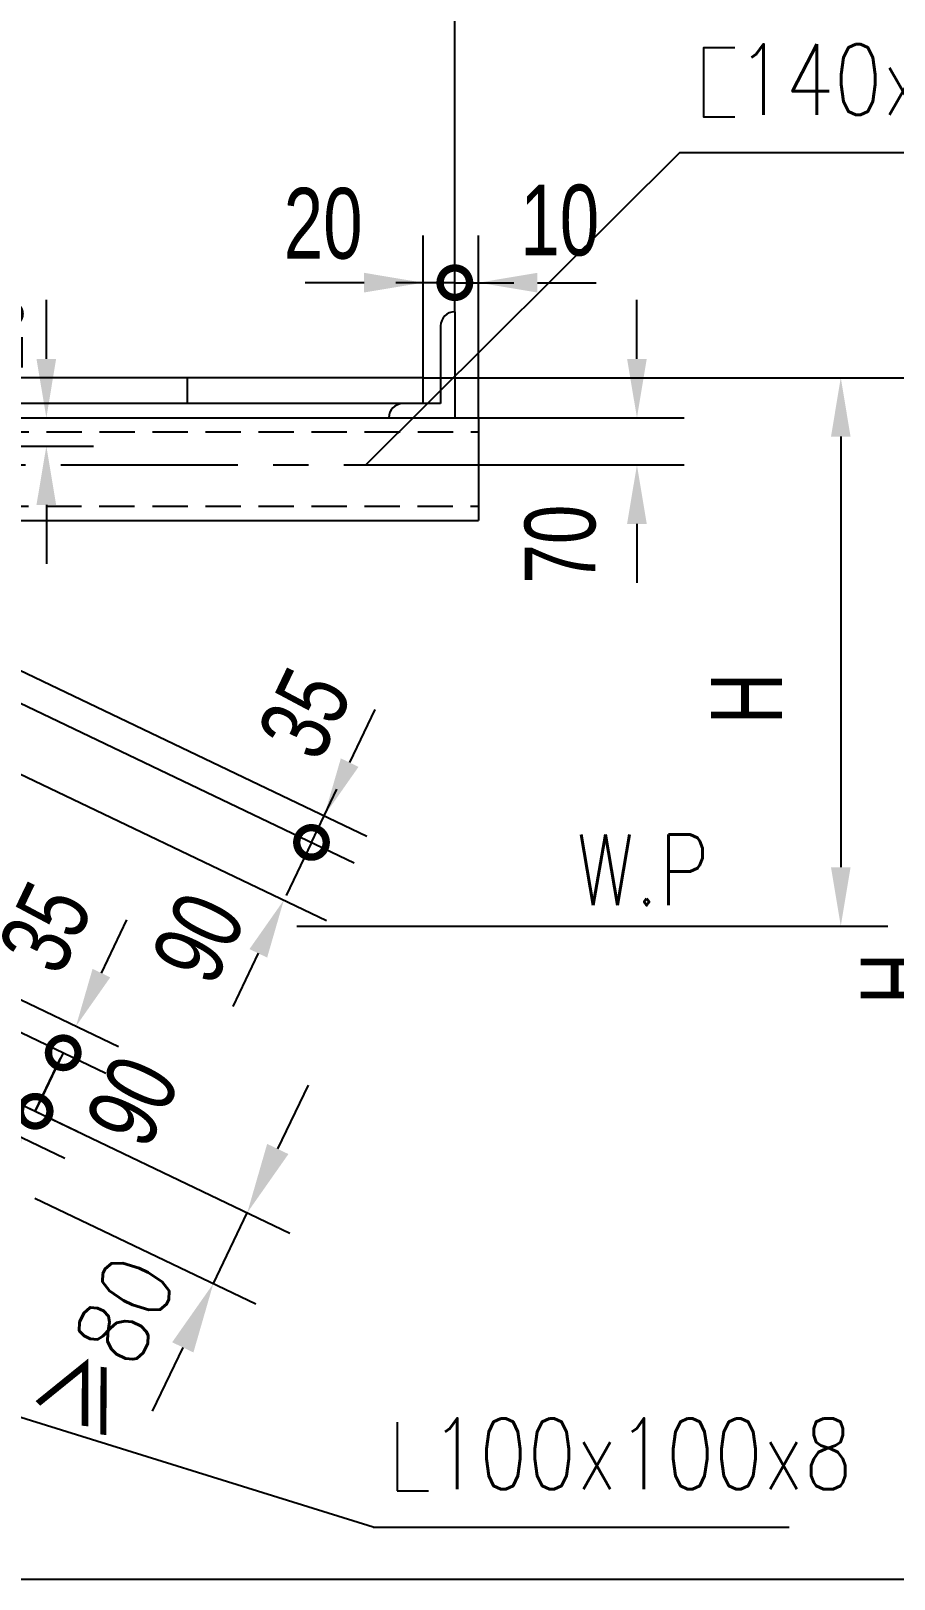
# Model space of a CAD drawing. Extents: x 148 to 221443, y -36682 to 6758.
# Drawn here: x 99753 to 100485, y -20297 to -18984 of the extents above; entities that cross this region are included whole.
import ezdxf

# ---------------------------------------------------------------- set-up
doc = ezdxf.new("R2010")
doc.units = 0
doc.header["$LTSCALE"] = 10
doc.header["$MEASUREMENT"] = 0
doc.linetypes.add('CENTERX2', pattern=[4, 2.5, -0.5, 0.5, -0.5])
doc.linetypes.add('HIDDENX2', pattern=[0.75, 0.5, -0.25])
for name, color, linetype in [('2', 4, 'Continuous'), ('CENTER', 1, 'CENTERX2'), ('HIDDEN', 7, 'HIDDENX2'), ('RED', 7, 'Continuous'), ('WHITE', 7, 'Continuous')]:
    doc.layers.add(name, color=color, linetype=linetype)
doc.styles.get("Standard").update_dxf_attribs({"font": 'wison_e.shx', "width": 0.75, "bigfont": 'wison_c.shx'})
doc.styles.add('XW', font='ROMANS.shx', dxfattribs={"width": 0.85})
doc.dimstyles.new('DIM1', dxfattribs={"dimscale": 20, "dimtxt": 3, "dimasz": 2.5, "dimexe": 2, "dimexo": 0, "dimgap": 1, "dimtad": 0, "dimdec": 0, "dimzin": 0, "dimdsep": 46, "dimtxsty": 'Standard', "dimcen": 2, "dimclrd": 3, "dimclre": 3, "dimclrt": 3, "dimadec": 0, "dimazin": 0, "dimtfac": 0.666667, "dimtdec": 0, "dimtofl": 0, "dimtmove": 2, "dimatfit": 1, "dimfxl": 2, "dimtvp": 1.333333, "dimtolj": 1, "dimtzin": 0, "dimarcsym": 0})

# ---------------------------------------------------------------- blocks, each defined once
blk = doc.blocks.new('*D1294')
at = {"color": 3, "lineweight": -2}
for p, q in [((99556.1, -19332), (99556.1, -18496.6)), ((100112.8, -19222), (100112.8, -18496.6)), ((99606.1, -18536.6), (100062.8, -18536.6))]:
    blk.add_line(p, q, dxfattribs=at)
at = {"color": 3}
for points in [[(99606.1, -18528.2), (99606.1, -18544.9), (99556.1, -18536.6)], [(100062.8, -18544.9), (100062.8, -18528.2), (100112.8, -18536.6)]]:
    blk.add_solid(points, dxfattribs=at)
at = {"layer": 'Defpoints', "color": 0}
for p in [(100112.8, -18536.6), (100112.8, -19222), (99556.1, -19332)]:
    blk.add_point(p, dxfattribs=at)
at = {"color": 3, "insert": (99834.4, -18456.6), "char_height": 60, "attachment_point": 5}
blk.add_mtext('\\A1;L', dxfattribs=at)
blk = doc.blocks.new('*D1299')
at = {"color": 3, "lineweight": -2}
for p, q in [((98438.5, -19484.4), (98438.5, -18323.3)), ((100112.8, -19222), (100112.8, -18323.3)), ((98488.5, -18363.3), (100062.8, -18363.3))]:
    blk.add_line(p, q, dxfattribs=at)
at = {"color": 3}
for points in [[(98488.5, -18355), (98488.5, -18371.7), (98438.5, -18363.3)], [(100062.8, -18371.7), (100062.8, -18355), (100112.8, -18363.3)]]:
    blk.add_solid(points, dxfattribs=at)
at = {"layer": 'Defpoints', "color": 0}
for p in [(100112.8, -18363.3), (100112.8, -19222), (98438.5, -19484.4)]:
    blk.add_point(p, dxfattribs=at)
at = {"color": 3, "insert": (99275.6, -18283.3), "char_height": 60, "attachment_point": 5}
blk.add_mtext('\\A1;W', dxfattribs=at)
blk = doc.blocks.new('_DotSmall')
at = {"layer": 'WHITE', "color": 0, "const_width": 0.5}
blk.add_lwpolyline([(-0.0625, 0, 1), (0.0625, 0, 1)], format="xyb", close=True, dxfattribs=at)
blk = doc.blocks.new('*D1300')
at = {"color": 3, "lineweight": -2}
for p, q in [((99581, -19475.9), (100027.3, -19689.5)), ((99557.5, -19525), (100003.8, -19738.6)), ((99991.2, -19672.3), (100012.8, -19627.2)), ((99946.1, -19766.4), (99924.5, -19811.5))]:
    blk.add_line(p, q, dxfattribs=at)
at = {"color": 3}
blk.add_solid([(99953.6, -19770), (99938.6, -19762.8), (99967.7, -19721.3)], dxfattribs=at)
at = {"layer": 'Defpoints', "color": 0}
for p in [(99581, -19475.9), (99557.5, -19525), (99967.7, -19721.3)]:
    blk.add_point(p, dxfattribs=at)
at = {"color": 3, "lineweight": -2, "xscale": 50, "yscale": 50, "zscale": 50, "rotation": 244.4151718538514}
blk.add_blockref('_DotSmall', (99991.2, -19672.3), dxfattribs=at)
at = {"color": 3, "insert": (99895.5, -19753.2), "char_height": 60, "attachment_point": 5, "rotation": 64.4152}
blk.add_mtext('\\A1;90', dxfattribs=at)
blk = doc.blocks.new('*D1301')
at = {"layer": '2', "color": 3, "linetype": 'Continuous', "lineweight": -2}
for p, q in [((100085.8, -19288), (100085.8, -19157.4)), ((100112.8, -19222), (100112.8, -19157.4)), ((100035.8, -19197.4), (99985.8, -19197.4)), ((100112.8, -19197.4), (100162.8, -19197.4))]:
    blk.add_line(p, q, dxfattribs=at)
at = {"layer": '2', "color": 3}
blk.add_solid([(100035.8, -19205.7), (100035.8, -19189), (100085.8, -19197.4)], dxfattribs=at)
at = {"layer": 'Defpoints', "color": 0}
for p in [(100085.8, -19197.4), (100112.8, -19222), (100085.8, -19288)]:
    blk.add_point(p, dxfattribs=at)
at = {"layer": '2', "color": 3, "lineweight": -2, "xscale": 50, "yscale": 50, "zscale": 50, "rotation": 180}
blk.add_blockref('_DotSmall', (100112.8, -19197.4), dxfattribs=at)
at = {"layer": '2', "color": 3, "insert": (100001.1, -19147.4), "char_height": 60, "attachment_point": 5}
blk.add_mtext('\\A1;20', dxfattribs=at)
blk = doc.blocks.new('*D1302')
at = {"color": 3, "lineweight": -2}
for p, q in [((100085.8, -19278), (100607, -19278)), ((100567, -19328), (100567, -20247.3)), ((99160, -20297.3), (100607, -20297.3))]:
    blk.add_line(p, q, dxfattribs=at)
at = {"color": 3}
for points in [[(100575.4, -19328), (100558.7, -19328), (100567, -19278)], [(100558.7, -20247.3), (100575.4, -20247.3), (100567, -20297.3)]]:
    blk.add_solid(points, dxfattribs=at)
at = {"layer": 'Defpoints', "color": 0}
for p in [(100085.8, -19278), (99160, -20297.3), (100567, -20297.3)]:
    blk.add_point(p, dxfattribs=at)
at = {"color": 3, "insert": (100487, -19787.7), "char_height": 60, "attachment_point": 5, "rotation": 90}
blk.add_mtext('\\A1;H', dxfattribs=at)
blk = doc.blocks.new('*D1303')
at = {"color": 3, "lineweight": -2}
for p, q in [((99592.1, -19453.5), (100038.1, -19667)), ((99581, -19475.9), (100027.3, -19689.5)), ((100023.6, -19604.6), (100045.2, -19559.5)), ((99991.2, -19672.3), (99969.6, -19717.4))]:
    blk.add_line(p, q, dxfattribs=at)
at = {"color": 3}
blk.add_solid([(100016.1, -19601), (100031.1, -19608.2), (100002, -19649.7)], dxfattribs=at)
at = {"layer": 'Defpoints', "color": 0}
for p in [(99592.1, -19453.5), (99581, -19475.9), (99991.2, -19672.3)]:
    blk.add_point(p, dxfattribs=at)
at = {"color": 3, "lineweight": -2, "xscale": 50, "yscale": 50, "zscale": 50, "rotation": 64.4151718538585}
blk.add_blockref('_DotSmall', (99991.2, -19672.3), dxfattribs=at)
at = {"color": 3, "insert": (99985.6, -19562.8), "char_height": 60, "attachment_point": 5, "rotation": 64.4152}
blk.add_mtext('\\A1;35', dxfattribs=at)
blk = doc.blocks.new('*D1306')
at = {"color": 3, "lineweight": -2}
for p, q in [((99493.3, -19685.5), (99827.5, -19845.5)), ((99482.5, -19708.1), (99816.7, -19868.1)), ((99813, -19783.2), (99834.6, -19738.1)), ((99780.6, -19850.8), (99759, -19895.9))]:
    blk.add_line(p, q, dxfattribs=at)
at = {"color": 3}
blk.add_solid([(99805.5, -19779.6), (99820.5, -19786.8), (99791.4, -19828.3)], dxfattribs=at)
at = {"layer": 'Defpoints', "color": 0}
for p in [(99493.3, -19685.5), (99482.5, -19708.1), (99780.6, -19850.8)]:
    blk.add_point(p, dxfattribs=at)
at = {"color": 3, "lineweight": -2, "xscale": 50, "yscale": 50, "zscale": 50, "rotation": 64.41517185385057}
blk.add_blockref('_DotSmall', (99780.6, -19850.8), dxfattribs=at)
at = {"color": 3, "insert": (99765.6, -19744.4), "char_height": 60, "attachment_point": 5, "rotation": 64.4152}
blk.add_mtext('\\A1;35', dxfattribs=at)
blk = doc.blocks.new('*D1307')
at = {"color": 3, "lineweight": -2}
for p, q in [((99458.7, -19757.7), (99792.9, -19917.7)), ((99447.9, -19780.2), (99782.1, -19940.2)), ((99756.8, -19900.4), (99778.4, -19855.3)), ((99724.5, -19968.1), (99702.9, -20013.2))]:
    blk.add_line(p, q, dxfattribs=at)
at = {"color": 3}
blk.add_solid([(99732, -19971.7), (99716.9, -19964.5), (99746, -19923)], dxfattribs=at)
at = {"layer": 'Defpoints', "color": 0}
for p in [(99458.7, -19757.7), (99447.9, -19780.2), (99756.8, -19900.4)]:
    blk.add_point(p, dxfattribs=at)
at = {"color": 3, "lineweight": -2, "xscale": 50, "yscale": 50, "zscale": 50, "rotation": 244.4151718538434}
blk.add_blockref('_DotSmall', (99756.8, -19900.4), dxfattribs=at)
at = {"color": 3, "insert": (99675.9, -19955.3), "char_height": 60, "attachment_point": 5, "rotation": 64.4152}
blk.add_mtext('\\A1;35', dxfattribs=at)
blk = doc.blocks.new('*D1308')
at = {"color": 3, "lineweight": -2}
for p, q in [((99482.5, -19708.1), (99816.7, -19868.1)), ((99458.7, -19757.7), (99792.9, -19917.7)), ((99780.6, -19850.8), (99756.8, -19900.4))]:
    blk.add_line(p, q, dxfattribs=at)
at = {"layer": 'Defpoints', "color": 0}
for p in [(99482.5, -19708.1), (99458.7, -19757.7), (99756.8, -19900.4)]:
    blk.add_point(p, dxfattribs=at)
at = {"color": 3, "lineweight": -2, "xscale": 50, "yscale": 50, "zscale": 50}
for p, rotation in [((99780.6, -19850.8), 64.41517185385604), ((99756.8, -19900.4), 244.415171853856)]:
    blk.add_blockref('_DotSmall', p, dxfattribs=dict(at, rotation=rotation))
at = {"color": 3, "insert": (99839.5, -19891.6), "char_height": 60, "attachment_point": 5, "rotation": 64.4152}
blk.add_mtext('\\A1;90', dxfattribs=at)
blk = doc.blocks.new('*D1323')
at = {"color": 3, "lineweight": -2}
for p, q in [((99766.3, -19262), (99766.3, -19212)), ((99624.3, -19312), (99806.3, -19312)), ((99586.1, -19336), (99806.3, -19336)), ((99766.3, -19386), (99766.3, -19436))]:
    blk.add_line(p, q, dxfattribs=at)
at = {"color": 3}
for points in [[(99757.9, -19262), (99774.6, -19262), (99766.3, -19312)], [(99774.6, -19386), (99757.9, -19386), (99766.3, -19336)]]:
    blk.add_solid(points, dxfattribs=at)
at = {"layer": 'Defpoints', "color": 0}
for p in [(99624.3, -19312), (99766.3, -19312), (99586.1, -19336)]:
    blk.add_point(p, dxfattribs=at)
at = {"color": 3, "insert": (99716.8, -19240.5), "char_height": 60, "attachment_point": 5, "rotation": 90}
blk.add_mtext('\\A1;10', dxfattribs=at)
blk = doc.blocks.new('*D1325')
at = {"color": 3, "lineweight": -2}
for p, q in [((100267.3, -19262), (100267.3, -19212)), ((100132.8, -19312), (100307.3, -19312)), ((100132.8, -19352), (100307.3, -19352)), ((100267.3, -19402), (100267.3, -19452))]:
    blk.add_line(p, q, dxfattribs=at)
at = {"color": 3}
for points in [[(100258.9, -19262), (100275.6, -19262), (100267.3, -19312)], [(100275.6, -19402), (100258.9, -19402), (100267.3, -19352)]]:
    blk.add_solid(points, dxfattribs=at)
at = {"layer": 'Defpoints', "color": 0}
for p in [(100132.8, -19312), (100267.3, -19312), (100132.8, -19352)]:
    blk.add_point(p, dxfattribs=at)
at = {"color": 3, "insert": (100202.4, -19419.2), "char_height": 60, "attachment_point": 5, "rotation": 90}
blk.add_mtext('\\A1;70', dxfattribs=at)
blk = doc.blocks.new('*D1342')
at = {"color": 3, "linetype": 'Continuous', "lineweight": -2}
for p, q in [((100085.8, -19278), (100480.2, -19278)), ((100440.2, -19328), (100440.2, -19693.3)), ((100440.2, -19743.3), (100480.2, -19743.3))]:
    blk.add_line(p, q, dxfattribs=at)
at = {"color": 3}
for points in [[(100448.5, -19328), (100431.9, -19328), (100440.2, -19278)], [(100431.9, -19693.3), (100448.5, -19693.3), (100440.2, -19743.3)]]:
    blk.add_solid(points, dxfattribs=at)
at = {"layer": 'Defpoints', "color": 0}
for p in [(100085.8, -19278), (100440.2, -19743.3), (100440.2, -19743.3)]:
    blk.add_point(p, dxfattribs=at)
at = {"color": 3, "insert": (100360.2, -19550.1), "char_height": 60, "attachment_point": 5, "rotation": 90}
blk.add_mtext('\\A1;H', dxfattribs=at)
blk = doc.blocks.new('*D1343')
at = {"layer": '2', "color": 3, "linetype": 'Continuous', "lineweight": -2}
for p, q in [((100112.8, -19222), (100112.8, -19157.4)), ((100132.8, -19312), (100132.8, -19157.4)), ((100112.8, -19197.4), (100062.8, -19197.4)), ((100182.8, -19197.4), (100232.8, -19197.4))]:
    blk.add_line(p, q, dxfattribs=at)
at = {"layer": '2', "color": 3}
blk.add_solid([(100182.8, -19189), (100182.8, -19205.7), (100132.8, -19197.4)], dxfattribs=at)
at = {"layer": 'Defpoints', "color": 0}
for p in [(100112.8, -19197.4), (100112.8, -19222), (100132.8, -19312)]:
    blk.add_point(p, dxfattribs=at)
at = {"layer": '2', "color": 3, "lineweight": -2, "xscale": 50, "yscale": 50, "zscale": 50}
blk.add_blockref('_DotSmall', (100112.8, -19197.4), dxfattribs=at)
at = {"layer": '2', "color": 3, "insert": (100201.8, -19144.7), "char_height": 60, "attachment_point": 5}
blk.add_mtext('\\A1;10', dxfattribs=at)

msp = doc.modelspace()

# ---------------------------------------------------------------- linework, layer by layer
at = {"color": 3}
for p, q in [((99494.7944, -19774.94), (99972.7872, -20003.8002)), ((99962.6202, -19932.4095), (99988.531, -19878.2927)), ((99756.4202, -19974.057), (99944.0216, -20063.8795)), ((99907.9438, -20046.6056), (99936.7094, -19986.5263)), ((99882.0329, -20100.7224), (99856.1221, -20154.8393))]:
    msp.add_line(p, q, dxfattribs=at)
at = {"color": 3, "linetype": 'Continuous'}
for p, q in [((100063.7808, -20164.2112), (100063.7808, -20222.5464)), ((100063.7808, -20222.5464), (100090.5358, -20222.5464))]:
    msp.add_line(p, q, dxfattribs=at)
at = {"color": 3}
for points in [[(99953.6007, -19928.0911), (99971.6397, -19936.728), (99936.7094, -19986.5263)], [(99873.0135, -20096.404), (99891.0524, -20105.0409), (99907.9438, -20046.6056)]]:
    msp.add_solid(points, dxfattribs=at)
at = {"layer": '2', "color": 3, "linetype": 'Continuous'}
for p, q in [((100303.325, -19087.1493), (100037.3694, -19352.0286)), ((100754.4207, -19087.1493), (100303.325, -19087.1493)), ((99978.8841, -19743.3481), (100480.2056, -19743.3481)), ((100043.4718, -20253.1707), (99309.1733, -20024.9221)), ((100043.4718, -20253.1707), (100396.372, -20253.1707))]:
    msp.add_line(p, q, dxfattribs=at)
msp.add_lwpolyline([(100350.3891, -18998.1898), (100323.6341, -18998.1898), (100323.6341, -19056.525), (100350.3891, -19056.525)], dxfattribs=at)
at = {"layer": 'CENTER', "ltscale": 6}
msp.add_line((98578.5963, -19352.0286), (100132.7514, -19352.0286), dxfattribs=at)
at = {"layer": 'HIDDEN', "ltscale": 6}
for p, q in [((98596.305, -19324.0286), (100132.7514, -19324.0286)), ((99586.1953, -19387.0286), (100132.7514, -19387.0286))]:
    msp.add_line(p, q, dxfattribs=at)
at = {"layer": 'RED'}
for p, q in [((100112.7514, -19222.0286), (100112.7514, -19312.0286)), ((100100.7514, -19234.0286), (100100.7514, -19300.0286)), ((100085.7514, -19278.0286), (99512.3832, -19278.0286)), ((99885.6722, -19278.0286), (99885.6722, -19300.0286)), ((100085.7514, -19278.0286), (100085.7514, -19300.0286)), ((100100.7514, -19300.0286), (99516.0309, -19300.0286)), ((98596.305, -19312.0286), (100132.7514, -19312.0286)), ((100132.7514, -19312.0286), (100132.7514, -19399.0286)), ((99586.1156, -19399.0286), (100132.7514, -19399.0286))]:
    msp.add_line(p, q, dxfattribs=at)
for centre in [(100112.7514, -19234.0286), (100068.7514, -19312.0286)]:
    msp.add_arc(centre, 12, 90, 180, dxfattribs=at)

# ---------------------------------------------------------------- texts
at = {"color": 3, "linetype": 'Continuous', "style": 'XW', "width": 0.8}
for s, p in [('W.P', (100215.8253, -19725.6539)), ('100x100x8', (100092.2116, -20221.05))]:
    msp.add_text(s, height=60, dxfattribs=at).set_placement(p)
at = {"color": 3, "insert": (99818.6777, -20100.474), "char_height": 60, "attachment_point": 5, "rotation": 64.4152, "style": 'XW'}
msp.add_mtext('{\\fSimSun|b0|i0|c134|p54;≥}80', dxfattribs=at)
at = {"layer": '2', "color": 3, "linetype": 'Continuous', "style": 'XW', "width": 0.8}
msp.add_text('140x60x8', height=60, dxfattribs=at).set_placement((100352.0648, -19055.0285))

# ---------------------------------------------------------------- dimensions: what is measured, and where the dimension line sits
for base, p1, text, picture, middle in [((100112.7514, -18363.3487), (98438.4612, -19484.4247), 'W', '*D1299', (99275.6063, -18283.3487)), ((100112.7514, -18536.5773), (99556.1156, -19332.0286), 'L', '*D1294', (99834.4335, -18456.5773))]:
    dim = msp.add_linear_dim(base=base, p1=p1, p2=(100112.7514, -19222.0286), text=text, dimstyle='DIM1', override={"dimtxt": 3})
    dim.commit()
    dim.dimension.update_dxf_attribs({"geometry": picture, "text_midpoint": middle})
for base, p1, p2, angle, text, override, picture, middle in [((99766.2665, -19312.0286), (99586.1156, -19336.0286), (99624.2754, -19312.0286), 90, '10', {"dimtxt": 3}, '*D1323', (99716.7709, -19240.5441)), ((100267.2788, -19312.0286), (100132.7514, -19352.0286), (100132.7514, -19312.0286), 90, '70', {"dimtxt": 3}, '*D1325', (100202.4482, -19419.2343)), ((99991.2087, -19672.2646), (99592.1374, -19453.4725), (99581.0194, -19475.8683), 244.4151719, '35', {"dimtxt": 3, "dimblk2": 'DotSmall', "dimsah": 1}, '*D1303', (99985.5512, -19562.8341)), ((99967.7075, -19721.3488), (99581.0194, -19475.8683), (99557.5167, -19524.9519), 244.4151719, '90', {"dimtxt": 3, "dimblk1": 'DotSmall', "dimsah": 1}, '*D1300', (99895.4791, -19753.2389)), ((99780.5975, -19850.8017), (99493.2643, -19685.5104), (99482.4681, -19708.0591), 244.4151719, '35', {"dimtxt": 3, "dimblk2": 'DotSmall', "dimsah": 1}, '*D1306', (99765.6472, -19744.4163)), ((99756.846, -19900.4088), (99482.4681, -19708.0591), (99458.7165, -19757.6661), 244.4151719, '90', {"dimtxt": 3, "dimblk1": 'DotSmall', "dimblk2": 'DotSmall', "dimsah": 1}, '*D1308', (99839.5454, -19891.5781)), ((99756.846, -19900.4088), (99447.9204, -19780.2148), (99458.7165, -19757.6661), 244.4151719, '35', {"dimtxt": 3, "dimblk2": 'DotSmall', "dimsah": 1}, '*D1307', (99675.9447, -19955.2971))]:
    dim = msp.add_linear_dim(base=base, p1=p1, p2=p2, angle=angle, text=text, dimstyle='DIM1', override=override)
    dim.commit()
    dim.dimension.update_dxf_attribs({"geometry": picture, "text_midpoint": middle, "dimtype": 160})
dim = msp.add_linear_dim(base=(100567.039, -20297.2948), p1=(100085.7514, -19278.0286), p2=(99159.9653, -20297.2948), angle=90, text='H', dimstyle='DIM1', override={"dimtxt": 3})
dim.commit()
dim.dimension.update_dxf_attribs({"geometry": '*D1302', "text_midpoint": (100487.039, -19787.6617)})
at = {"color": 1, "linetype": 'Continuous'}
dim = msp.add_linear_dim(base=(100440.2056, -19743.3481), p1=(100085.7514, -19278.0286), p2=(100440.2056, -19743.3481), angle=90, text='H', dimstyle='DIM1', override={"dimtxt": 3, "dimtmove": 0}, dxfattribs=at)
dim.commit()
dim.dimension.update_dxf_attribs({"geometry": '*D1342', "text_midpoint": (100440.2056, -19550.0698), "dimtype": 160})
at = {"layer": '2', "color": 3, "linetype": 'Continuous'}
for base, p1, p2, text, override, picture, middle in [((100085.7514, -19197.3696), (100112.7514, -19222.0286), (100085.7514, -19288.0286), '20', {"dimtxt": 3, "dimblk1": 'DotSmall', "dimsah": 1}, '*D1301', (100001.1044, -19147.4445)), ((100112.7514, -19197.3696), (100132.7514, -19312.0286), (100112.7514, -19222.0286), '10', {"dimtxt": 3, "dimblk2": 'DotSmall', "dimsah": 1}, '*D1343', (100201.7681, -19144.6825))]:
    dim = msp.add_linear_dim(base=base, p1=p1, p2=p2, text=text, dimstyle='DIM1', override=override, dxfattribs=at)
    dim.commit()
    dim.dimension.update_dxf_attribs({"geometry": picture, "text_midpoint": middle, "dimtype": 160})

doc.saveas('drawing.dxf')
